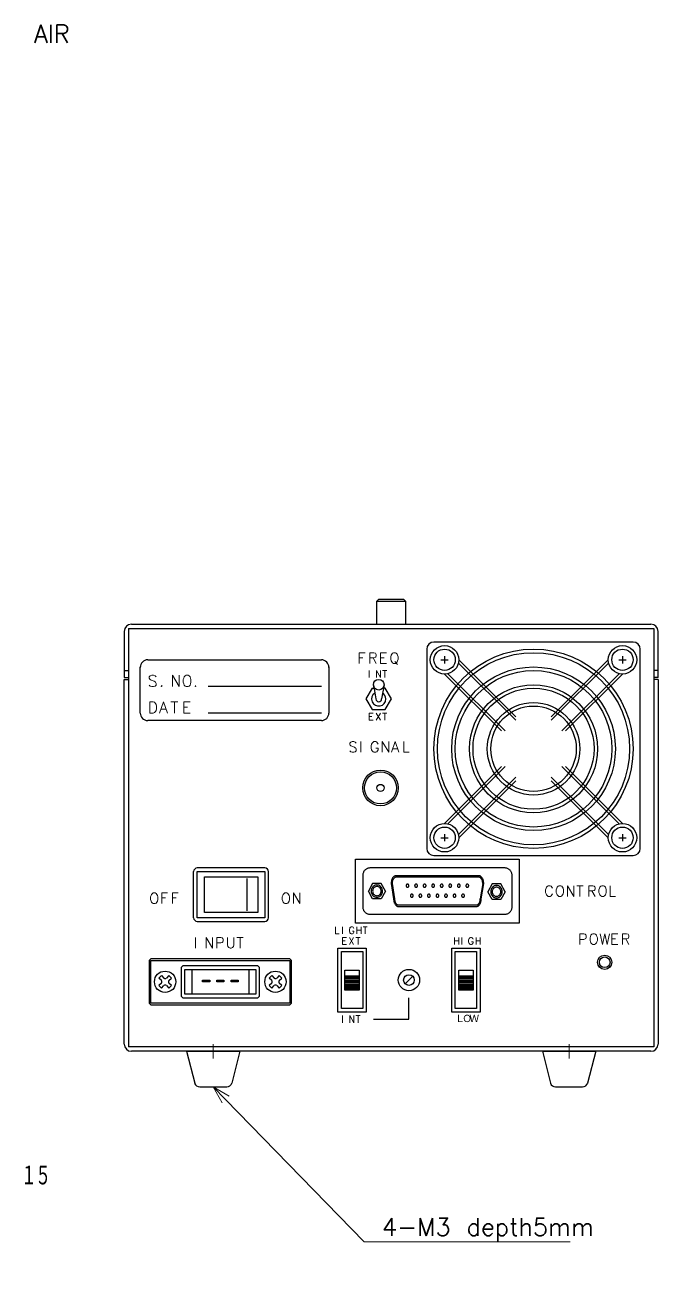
# Model space of a CAD drawing. Header units: millimetres. Extents: x 453 to 1184, y 120 to 532.
# Drawn here: x 1006.2 to 1184.1, y 119.9 to 470.1 of the extents above; entities that cross this region are included whole.
import ezdxf
from ezdxf import colors
from ezdxf.entities.mleader import LeaderData, LeaderLine
from ezdxf.math import Vec2, Vec3

# ---------------------------------------------------------------- set-up
doc = ezdxf.new("R2010")
doc.units = ezdxf.units.MM
doc.layers.get('0').update_dxf_attribs({"lineweight": 30})
doc.layers.add('0 @ 2', color=7, linetype='Continuous', lineweight=30)
doc.layers.add('寸法', color=7, linetype='Continuous', lineweight=15)
doc.styles.add('BIGFONT', font='txt.shx', dxfattribs={"bigfont": 'bigfont'})
doc.styles.get("Standard").update_dxf_attribs({"font": 'txt', "bigfont": 'extfont2.shx'})

# ---------------------------------------------------------------- blocks, each defined once
blk = doc.blocks.new('A$C5E891AED')
for p, q in [((642.5, 83.5), (643, 84)), ((642.5, 83.5), (650.5, 83.5)), ((642.5, 77), (642.5, 83.5)), ((643, 84), (650, 84)), ((650, 84), (650.5, 83.5)), ((650.5, 83.5), (650.5, 77)), ((571.5, 75), (571.5, 62)), ((572.7, 75.8), (572.7, -41.8)), ((572.7, 75.8), (720.3, 75.8)), ((573.5, 77), (719.5, 77)), ((720.3, 75.8), (720.3, -41.8)), ((721.5, 62), (721.5, 75)), ((714.5, 72), (658.5, 72)), ((578.12, 67), (626.88, 67)), ((656.5, 70), (656.5, 14)), ((660.5, 67), (662.5, 67)), ((661.5, 68), (661.5, 66)), ((681.5, 51), (665.5, 67)), ((691.5, 51), (707.5, 67)), ((710.5, 67), (712.5, 67)), ((711.5, 68), (711.5, 66)), ((716.5, 14), (716.5, 70)), ((571.5, 64), (572.7, 64)), ((576, 52), (576, 65)), ((629, 65), (629, 52)), ((681.5, 50), (665.5, 66)), ((691.5, 50), (707.5, 66)), ((721.5, 64), (720.3, 64)), ((571.5, 62), (572.7, 62)), ((571.5, -41), (571.5, 61.5)), ((571.5, 61.5), (572.7, 61.5)), ((641.5, 60), (642.2, 56)), ((644.5, 60), (643.8, 56)), ((677.5, 47), (661.5, 63)), ((678.5, 47), (662.5, 63)), ((694.5, 47), (710.5, 63)), ((695.5, 47), (711.5, 63)), ((721.5, 62), (720.3, 62)), ((721.5, 61.5), (720.3, 61.5)), ((721.5, 61.5), (721.5, -41)), ((626.88, 59.46), (595.08, 59.46)), ((641.2, 59), (639.4, 56)), ((641.2, 59), (641.7, 59)), ((644.8, 59), (644.3, 59)), ((646.6, 56), (644.8, 59)), ((639.4, 56), (641.2, 53)), ((641.2, 53), (644.8, 53)), ((644.8, 53), (646.6, 56)), ((626.88, 49.92), (578.12, 49.92)), ((626.88, 52.04), (595.08, 52.04)), ((661.5, 21), (677.5, 37)), ((662.5, 21), (678.5, 37)), ((710.5, 21), (694.5, 37)), ((711.5, 21), (695.5, 37)), ((665.5, 18), (681.5, 34)), ((665.5, 17), (681.5, 33)), ((707.5, 18), (691.5, 34)), ((707.5, 17), (691.5, 33)), ((661.5, 18), (661.5, 16)), ((711.5, 18), (711.5, 16)), ((660.5, 17), (662.5, 17)), ((710.5, 17), (712.5, 17)), ((636.5, 11), (682.5, 11)), ((636.5, -7), (636.5, 11)), ((658.5, 12), (714.5, 12)), ((682.5, 11), (682.5, -7)), ((591, -5.5), (591, 7.5)), ((611, 8.5), (592, 8.5)), ((592, -5.5), (592, 7.5)), ((592, 7.5), (611, 7.5)), ((611, 7.5), (611, -5.5)), ((612, -5.5), (612, 7.5)), ((678.5, 8.5), (640.5, 8.5)), ((594, -4), (594, 6)), ((594, 6), (609, 6)), ((606, -3.5), (606, 5.5)), ((609, 6), (609, -4)), ((638.5, 6.3333), (638.5, -2.3333)), ((641.3, 4.1667), (640.1, 2)), ((643.7, 4.1667), (641.3, 4.1667)), ((644.9, 2), (643.7, 4.1667)), ((646.5, 4.1667), (647.1842, -0.1666)), ((646.7737, 4.1667), (647.4579, -0.1666)), ((671.1316, 6.3333), (647.8684, 6.3333)), ((671.1316, 5.9), (647.8684, 5.9)), ((672.2263, 4.1667), (671.5421, -0.1666)), ((671.8158, -0.1667), (672.5, 4.1666)), ((674.9, 4), (673.7, 1.8333)), ((677.3, 4), (674.9, 4)), ((678.5, 1.8333), (677.3, 4)), ((680.5, -2.3333), (680.5, 6.3333)), ((641.3, -0.1666), (640.1, 2)), ((644.9, 2), (643.7, -0.1666)), ((674.9, -0.3333), (673.7, 1.8333)), ((678.5, 1.8333), (677.3, -0.3333)), ((643.7, -0.1666), (641.3, -0.1666)), ((648.5526, -1.9), (670.4474, -1.9)), ((648.5526, -2.3333), (670.4474, -2.3333)), ((677.3, -0.3333), (674.9, -0.3333)), ((611, -5.5), (592, -5.5)), ((592, -6.5), (611, -6.5)), ((609, -4), (594, -4)), ((682.5, -7), (636.5, -7)), ((640.5, -4.5), (678.5, -4.5)), ((631.5, -14), (639.5, -14)), ((631.5, -32), (631.5, -14)), ((639.5, -14), (639.5, -32)), ((663.5, -14), (671.5, -14)), ((663.5, -32), (663.5, -14)), ((671.5, -14), (671.5, -32)), ((579, -17), (578.5, -17.5)), ((578.5, -17.5), (578.5, -29.5)), ((618, -17), (579, -17)), ((579, -17.5), (618, -17.5)), ((579, -29.5), (579, -17.5)), ((618.5, -17.5), (618, -17)), ((618, -17.5), (618, -29.5)), ((618.5, -29.5), (618.5, -17.5)), ((632.5, -15), (638.5, -15)), ((632.5, -31), (632.5, -15)), ((638.5, -15), (638.5, -31)), ((664.5, -15), (670.5, -15)), ((664.5, -31), (664.5, -15)), ((670.5, -15), (670.5, -31)), ((588, -19), (587.5, -19.5)), ((587.5, -19.5), (587.5, -27.5)), ((609, -19), (588, -19)), ((588.5, -20), (608.5, -20)), ((588.5, -27), (588.5, -20)), ((590.5, -20), (590.5, -27)), ((606.5, -20), (606.5, -27)), ((608.5, -20), (608.5, -27)), ((609.5, -19.5), (609, -19)), ((609.5, -27.5), (609.5, -19.5)), ((633.5, -25.8), (633.5, -20.2)), ((633.5, -20.2), (637.5, -20.2)), ((637.5, -20.2), (637.5, -25.8)), ((665.5, -25.8), (665.5, -20.2)), ((665.5, -20.2), (669.5, -20.2)), ((669.5, -20.2), (669.5, -25.8)), ((581.2209, -22.4279), (581.928, -21.7208)), ((581.928, -23.135), (581.2209, -22.4279)), ((581.928, -23.8422), (581.2209, -24.5493)), ((581.928, -21.7208), (582.6351, -22.4279)), ((584.0493, -21.7209), (583.3422, -22.428)), ((584.7564, -22.428), (584.0493, -21.7209)), ((584.0493, -23.1351), (584.7564, -22.428)), ((584.7564, -24.5492), (584.0493, -23.8421)), ((593.5, -23), (595.5, -23)), ((593.5, -23.5), (593.5, -23)), ((595.5, -23.5), (593.5, -23.5)), ((595.5, -23), (595.5, -23.5)), ((597.5, -23), (599.5, -23)), ((597.5, -23.5), (597.5, -23)), ((599.5, -23.5), (597.5, -23.5)), ((599.5, -23), (599.5, -23.5)), ((601.5, -23), (603.5, -23)), ((601.5, -23.5), (601.5, -23)), ((603.5, -23.5), (601.5, -23.5)), ((603.5, -23), (603.5, -23.5)), ((612.2209, -22.4279), (612.928, -21.7208)), ((612.928, -23.135), (612.2209, -22.4279)), ((612.928, -23.8422), (612.2209, -24.5493)), ((612.928, -21.7208), (613.6351, -22.4279)), ((615.0493, -21.7209), (614.3422, -22.428)), ((615.7564, -22.428), (615.0493, -21.7209)), ((615.0493, -23.1351), (615.7564, -22.428)), ((615.7564, -24.5492), (615.0493, -23.8421)), ((633.5, -25.8), (633.5, -21.8)), ((633.5, -21.8), (637.5, -21.8)), ((637.5, -22.3), (633.5, -22.3)), ((637.5, -22.7), (633.5, -22.7)), ((637.5, -23.1), (633.5, -23.1)), ((637.5, -23.5), (633.5, -23.5)), ((637.5, -23.9), (633.5, -23.9)), ((637.5, -24.3), (633.5, -24.3)), ((637.5, -21.8), (637.5, -25.8)), ((652.5, -22), (650.5, -24)), ((665.5, -25.8), (665.5, -21.8)), ((665.5, -21.8), (669.5, -21.8)), ((669.5, -22.3), (665.5, -22.3)), ((669.5, -22.7), (665.5, -22.7)), ((669.5, -23.1), (665.5, -23.1)), ((669.5, -23.5), (665.5, -23.5)), ((669.5, -23.9), (665.5, -23.9)), ((669.5, -24.3), (665.5, -24.3)), ((669.5, -21.8), (669.5, -25.8)), ((581.2209, -24.5493), (581.928, -25.2564)), ((581.928, -25.2564), (582.6351, -24.5493)), ((583.3422, -24.5492), (584.0493, -25.2563)), ((584.0493, -25.2563), (584.7564, -24.5492)), ((587.5, -27.5), (588, -28)), ((588, -28), (609, -28)), ((608.5, -27), (588.5, -27)), ((609, -28), (609.5, -27.5)), ((612.2209, -24.5493), (612.928, -25.2564)), ((612.928, -25.2564), (613.6351, -24.5493)), ((614.3422, -24.5492), (615.0493, -25.2563)), ((615.0493, -25.2563), (615.7564, -24.5492)), ((637.5, -24.7), (633.5, -24.7)), ((637.5, -25.1), (633.5, -25.1)), ((637.5, -25.5), (633.5, -25.5)), ((637.5, -25.8), (633.5, -25.8)), ((637.5, -25.8), (633.5, -25.8)), ((651.5, -34), (651.5, -28)), ((669.5, -24.7), (665.5, -24.7)), ((669.5, -25.1), (665.5, -25.1)), ((669.5, -25.5), (665.5, -25.5)), ((669.5, -25.8), (665.5, -25.8)), ((669.5, -25.8), (665.5, -25.8)), ((578.5, -29.5), (579, -30)), ((618, -29.5), (579, -29.5)), ((579, -30), (618, -30)), ((618, -30), (618.5, -29.5)), ((638.5, -31), (632.5, -31)), ((670.5, -31), (664.5, -31)), ((639.5, -32), (631.5, -32)), ((641.5, -34), (651.5, -34)), ((671.5, -32), (663.5, -32)), ((720.3, -41.8), (572.7, -41.8)), ((719.5, -43), (573.5, -43)), ((589, -43), (604, -43)), ((589, -43), (591.3, -52)), ((604, -43), (601.7, -52)), ((689, -43), (704, -43)), ((689, -43), (691.3, -52)), ((704, -43), (701.7, -52)), ((592.7, -53), (600.3, -53)), ((692.7, -53), (700.3, -53))]:
    blk.add_line(p, q)
for points in [[(640.5, 8.5), (640.3257, 8.4918), (640.1527, 8.4671), (639.9823, 8.4262), (639.8159, 8.3693), (639.6548, 8.297), (639.5, 8.2097), (639.3528, 8.1082), (639.2145, 7.9931), (639.0858, 7.8654), (638.9679, 7.726), (638.8617, 7.5761), (638.768, 7.4166), (638.6874, 7.249), (638.6206, 7.0744), (638.5681, 6.8941), (638.5304, 6.7095), (638.5076, 6.5221), (638.5, 6.3333)], [(680.5, 6.3333), (680.4924, 6.5221), (680.4696, 6.7095), (680.4319, 6.8941), (680.3794, 7.0744), (680.3126, 7.249), (680.232, 7.4167), (680.1383, 7.5761), (680.0321, 7.726), (679.9142, 7.8654), (679.7855, 7.9931), (679.6472, 8.1082), (679.5, 8.2097), (679.3452, 8.297), (679.1841, 8.3693), (679.0177, 8.4262), (678.8473, 8.4671), (678.6743, 8.4918), (678.5, 8.5)], [(642.5, 0.2667), (642.7778, 0.2932), (643.0472, 0.3712), (643.3, 0.499), (643.5284, 0.6723), (643.7256, 0.886), (643.8856, 1.1334), (644.0036, 1.4073), (644.0756, 1.6991), (644.1, 2), (644.0756, 2.301), (644.0036, 2.5928), (643.8856, 2.8667), (643.7256, 3.1141), (643.5284, 3.3278), (643.3, 3.5011), (643.0472, 3.6289), (642.7778, 3.7069), (642.5, 3.7334), (642.2222, 3.7069), (641.9528, 3.6289), (641.7, 3.5011), (641.4716, 3.3278), (641.2744, 3.1141), (641.1144, 2.8667), (640.9964, 2.5928), (640.9244, 2.301), (640.9, 2), (640.9244, 1.6991), (640.9964, 1.4073), (641.1144, 1.1334), (641.2744, 0.886), (641.4716, 0.6723), (641.7, 0.499), (641.9528, 0.3712), (642.2222, 0.2932), (642.5, 0.2667)], [(647.8684, 6.3334), (647.7492, 6.3252), (647.6308, 6.3005), (647.5142, 6.2596), (647.4004, 6.2027), (647.2901, 6.1304), (647.1842, 6.0431), (647.0835, 5.9416), (646.9889, 5.8265), (646.9008, 5.6988), (646.8201, 5.5594), (646.7475, 5.4095), (646.6834, 5.25), (646.6282, 5.0824), (646.5825, 4.9078), (646.5466, 4.7275), (646.5208, 4.5429), (646.5052, 4.3555), (646.5, 4.1667)], [(647.8684, 5.9), (647.773, 5.8934), (647.6783, 5.8737), (647.5851, 5.8409), (647.494, 5.7955), (647.4058, 5.7376), (647.3211, 5.6678), (647.2405, 5.5865), (647.1648, 5.4945), (647.0944, 5.3923), (647.0298, 5.2808), (646.9717, 5.1609), (646.9203, 5.0333), (646.8762, 4.8992), (646.8397, 4.7595), (646.811, 4.6153), (646.7903, 4.4677), (646.7779, 4.3178), (646.7737, 4.1667)], [(651.1, 3.0834), (651.1349, 3.085), (651.1694, 3.09), (651.2035, 3.0982), (651.2368, 3.1095), (651.269, 3.124), (651.3, 3.1415), (651.3294, 3.1618), (651.3571, 3.1848), (651.3829, 3.2103), (651.4064, 3.2382), (651.4276, 3.2682), (651.4464, 3.3001), (651.4625, 3.3336), (651.4759, 3.3685), (651.4863, 3.4046), (651.4939, 3.4415), (651.4985, 3.4789), (651.5, 3.5167), (651.4985, 3.5545), (651.4939, 3.5919), (651.4863, 3.6288), (651.4759, 3.6649), (651.4625, 3.6998), (651.4464, 3.7334), (651.4276, 3.7652), (651.4064, 3.7952), (651.3829, 3.8231), (651.3571, 3.8486), (651.3294, 3.8716), (651.3, 3.8919), (651.269, 3.9094), (651.2368, 3.9239), (651.2035, 3.9352), (651.1694, 3.9434), (651.1349, 3.9484), (651.1, 3.95), (651.0651, 3.9484), (651.0306, 3.9434), (650.9965, 3.9352), (650.9632, 3.9239), (650.931, 3.9094), (650.9, 3.8919), (650.8706, 3.8716), (650.8429, 3.8486), (650.8171, 3.8231), (650.7936, 3.7952), (650.7724, 3.7652), (650.7536, 3.7333), (650.7375, 3.6998), (650.7241, 3.6649), (650.7137, 3.6288), (650.7061, 3.5919), (650.7015, 3.5545), (650.7, 3.5167), (650.7015, 3.4789), (650.7061, 3.4415), (650.7137, 3.4046), (650.7241, 3.3685), (650.7375, 3.3336), (650.7536, 3.3), (650.7724, 3.2682), (650.7936, 3.2382), (650.8171, 3.2103), (650.8429, 3.1848), (650.8706, 3.1618), (650.9, 3.1415), (650.931, 3.124), (650.9632, 3.1095), (650.9965, 3.0982), (651.0306, 3.09), (651.0651, 3.085), (651.1, 3.0834)], [(653.5, 3.0834), (653.5349, 3.085), (653.5694, 3.09), (653.6035, 3.0982), (653.6368, 3.1095), (653.669, 3.124), (653.7, 3.1415), (653.7294, 3.1618), (653.7571, 3.1848), (653.7829, 3.2103), (653.8064, 3.2382), (653.8276, 3.2682), (653.8464, 3.3001), (653.8625, 3.3336), (653.8759, 3.3685), (653.8863, 3.4046), (653.8939, 3.4415), (653.8985, 3.4789), (653.9, 3.5167), (653.8985, 3.5545), (653.8939, 3.5919), (653.8863, 3.6288), (653.8759, 3.6649), (653.8625, 3.6998), (653.8464, 3.7334), (653.8276, 3.7652), (653.8064, 3.7952), (653.7829, 3.8231), (653.7571, 3.8486), (653.7294, 3.8716), (653.7, 3.8919), (653.669, 3.9094), (653.6368, 3.9239), (653.6035, 3.9352), (653.5694, 3.9434), (653.5349, 3.9484), (653.5, 3.95), (653.4651, 3.9484), (653.4306, 3.9434), (653.3965, 3.9352), (653.3632, 3.9239), (653.331, 3.9094), (653.3, 3.8919), (653.2706, 3.8716), (653.2429, 3.8486), (653.2171, 3.8231), (653.1936, 3.7952), (653.1724, 3.7652), (653.1536, 3.7333), (653.1375, 3.6998), (653.1241, 3.6649), (653.1137, 3.6288), (653.1061, 3.5919), (653.1015, 3.5545), (653.1, 3.5167), (653.1015, 3.4789), (653.1061, 3.4415), (653.1137, 3.4046), (653.1241, 3.3685), (653.1375, 3.3336), (653.1536, 3.3), (653.1724, 3.2682), (653.1936, 3.2382), (653.2171, 3.2103), (653.2429, 3.1848), (653.2706, 3.1618), (653.3, 3.1415), (653.331, 3.124), (653.3632, 3.1095), (653.3965, 3.0982), (653.4306, 3.09), (653.4651, 3.085), (653.5, 3.0834)], [(655.9, 3.0834), (655.9349, 3.085), (655.9694, 3.09), (656.0035, 3.0982), (656.0368, 3.1095), (656.069, 3.124), (656.1, 3.1415), (656.1294, 3.1618), (656.1571, 3.1848), (656.1829, 3.2103), (656.2064, 3.2382), (656.2276, 3.2682), (656.2464, 3.3001), (656.2625, 3.3336), (656.2759, 3.3685), (656.2863, 3.4046), (656.2939, 3.4415), (656.2985, 3.4789), (656.3, 3.5167), (656.2985, 3.5545), (656.2939, 3.5919), (656.2863, 3.6288), (656.2759, 3.6649), (656.2625, 3.6998), (656.2464, 3.7334), (656.2276, 3.7652), (656.2064, 3.7952), (656.1829, 3.8231), (656.1571, 3.8486), (656.1294, 3.8716), (656.1, 3.8919), (656.069, 3.9094), (656.0368, 3.9239), (656.0035, 3.9352), (655.9694, 3.9434), (655.9349, 3.9484), (655.9, 3.95), (655.8651, 3.9484), (655.8306, 3.9434), (655.7965, 3.9352), (655.7632, 3.9239), (655.731, 3.9094), (655.7, 3.8919), (655.6706, 3.8716), (655.6429, 3.8486), (655.6171, 3.8231), (655.5936, 3.7952), (655.5724, 3.7652), (655.5536, 3.7333), (655.5375, 3.6998), (655.5241, 3.6649), (655.5137, 3.6288), (655.5061, 3.5919), (655.5015, 3.5545), (655.5, 3.5167), (655.5015, 3.4789), (655.5061, 3.4415), (655.5137, 3.4046), (655.5241, 3.3685), (655.5375, 3.3336), (655.5536, 3.3), (655.5724, 3.2682), (655.5936, 3.2382), (655.6171, 3.2103), (655.6429, 3.1848), (655.6706, 3.1618), (655.7, 3.1415), (655.731, 3.124), (655.7632, 3.1095), (655.7965, 3.0982), (655.8306, 3.09), (655.8651, 3.085), (655.9, 3.0834)], [(658.3, 3.0834), (658.3349, 3.085), (658.3694, 3.09), (658.4035, 3.0982), (658.4368, 3.1095), (658.469, 3.124), (658.5, 3.1415), (658.5294, 3.1618), (658.5571, 3.1848), (658.5829, 3.2103), (658.6064, 3.2382), (658.6276, 3.2682), (658.6464, 3.3001), (658.6625, 3.3336), (658.6759, 3.3685), (658.6863, 3.4046), (658.6939, 3.4415), (658.6985, 3.4789), (658.7, 3.5167), (658.6985, 3.5545), (658.6939, 3.5919), (658.6863, 3.6288), (658.6759, 3.6649), (658.6625, 3.6998), (658.6464, 3.7334), (658.6276, 3.7652), (658.6064, 3.7952), (658.5829, 3.8231), (658.5571, 3.8486), (658.5294, 3.8716), (658.5, 3.8919), (658.469, 3.9094), (658.4368, 3.9239), (658.4035, 3.9352), (658.3694, 3.9434), (658.3349, 3.9484), (658.3, 3.95), (658.2651, 3.9484), (658.2306, 3.9434), (658.1965, 3.9352), (658.1632, 3.9239), (658.131, 3.9094), (658.1, 3.8919), (658.0706, 3.8716), (658.0429, 3.8486), (658.0171, 3.8231), (657.9936, 3.7952), (657.9724, 3.7652), (657.9536, 3.7333), (657.9375, 3.6998), (657.9241, 3.6649), (657.9137, 3.6288), (657.9061, 3.5919), (657.9015, 3.5545), (657.9, 3.5167), (657.9015, 3.4789), (657.9061, 3.4415), (657.9137, 3.4046), (657.9241, 3.3685), (657.9375, 3.3336), (657.9536, 3.3), (657.9724, 3.2682), (657.9936, 3.2382), (658.0171, 3.2103), (658.0429, 3.1848), (658.0706, 3.1618), (658.1, 3.1415), (658.131, 3.124), (658.1632, 3.1095), (658.1965, 3.0982), (658.2306, 3.09), (658.2651, 3.085), (658.3, 3.0834)], [(660.7, 3.0834), (660.7349, 3.085), (660.7694, 3.09), (660.8035, 3.0982), (660.8368, 3.1095), (660.869, 3.124), (660.9, 3.1415), (660.9294, 3.1618), (660.9571, 3.1848), (660.9829, 3.2103), (661.0064, 3.2382), (661.0276, 3.2682), (661.0464, 3.3001), (661.0625, 3.3336), (661.0759, 3.3685), (661.0863, 3.4046), (661.0939, 3.4415), (661.0985, 3.4789), (661.1, 3.5167), (661.0985, 3.5545), (661.0939, 3.5919), (661.0863, 3.6288), (661.0759, 3.6649), (661.0625, 3.6998), (661.0464, 3.7334), (661.0276, 3.7652), (661.0064, 3.7952), (660.9829, 3.8231), (660.9571, 3.8486), (660.9294, 3.8716), (660.9, 3.8919), (660.869, 3.9094), (660.8368, 3.9239), (660.8035, 3.9352), (660.7694, 3.9434), (660.7349, 3.9484), (660.7, 3.95), (660.6651, 3.9484), (660.6306, 3.9434), (660.5965, 3.9352), (660.5632, 3.9239), (660.531, 3.9094), (660.5, 3.8919), (660.4706, 3.8716), (660.4429, 3.8486), (660.4171, 3.8231), (660.3936, 3.7952), (660.3724, 3.7652), (660.3536, 3.7333), (660.3375, 3.6998), (660.3241, 3.6649), (660.3137, 3.6288), (660.3061, 3.5919), (660.3015, 3.5545), (660.3, 3.5167), (660.3015, 3.4789), (660.3061, 3.4415), (660.3137, 3.4046), (660.3241, 3.3685), (660.3375, 3.3336), (660.3536, 3.3), (660.3724, 3.2682), (660.3936, 3.2382), (660.4171, 3.2103), (660.4429, 3.1848), (660.4706, 3.1618), (660.5, 3.1415), (660.531, 3.124), (660.5632, 3.1095), (660.5965, 3.0982), (660.6306, 3.09), (660.6651, 3.085), (660.7, 3.0834)], [(663.1, 3.0834), (663.1349, 3.085), (663.1694, 3.09), (663.2035, 3.0982), (663.2368, 3.1095), (663.269, 3.124), (663.3, 3.1415), (663.3294, 3.1618), (663.3571, 3.1848), (663.3829, 3.2103), (663.4064, 3.2382), (663.4276, 3.2682), (663.4464, 3.3001), (663.4625, 3.3336), (663.4759, 3.3685), (663.4863, 3.4046), (663.4939, 3.4415), (663.4985, 3.4789), (663.5, 3.5167), (663.4985, 3.5545), (663.4939, 3.5919), (663.4863, 3.6288), (663.4759, 3.6649), (663.4625, 3.6998), (663.4464, 3.7334), (663.4276, 3.7652), (663.4064, 3.7952), (663.3829, 3.8231), (663.3571, 3.8486), (663.3294, 3.8716), (663.3, 3.8919), (663.269, 3.9094), (663.2368, 3.9239), (663.2035, 3.9352), (663.1694, 3.9434), (663.1349, 3.9484), (663.1, 3.95), (663.0651, 3.9484), (663.0306, 3.9434), (662.9965, 3.9352), (662.9632, 3.9239), (662.931, 3.9094), (662.9, 3.8919), (662.8706, 3.8716), (662.8429, 3.8486), (662.8171, 3.8231), (662.7936, 3.7952), (662.7724, 3.7652), (662.7536, 3.7333), (662.7375, 3.6998), (662.7241, 3.6649), (662.7137, 3.6288), (662.7061, 3.5919), (662.7015, 3.5545), (662.7, 3.5167), (662.7015, 3.4789), (662.7061, 3.4415), (662.7137, 3.4046), (662.7241, 3.3685), (662.7375, 3.3336), (662.7536, 3.3), (662.7724, 3.2682), (662.7936, 3.2382), (662.8171, 3.2103), (662.8429, 3.1848), (662.8706, 3.1618), (662.9, 3.1415), (662.931, 3.124), (662.9632, 3.1095), (662.9965, 3.0982), (663.0306, 3.09), (663.0651, 3.085), (663.1, 3.0834)], [(665.5, 3.0834), (665.5349, 3.085), (665.5694, 3.09), (665.6035, 3.0982), (665.6368, 3.1095), (665.669, 3.124), (665.7, 3.1415), (665.7294, 3.1618), (665.7571, 3.1848), (665.7829, 3.2103), (665.8064, 3.2382), (665.8276, 3.2682), (665.8464, 3.3001), (665.8625, 3.3336), (665.8759, 3.3685), (665.8863, 3.4046), (665.8939, 3.4415), (665.8985, 3.4789), (665.9, 3.5167), (665.8985, 3.5545), (665.8939, 3.5919), (665.8863, 3.6288), (665.8759, 3.6649), (665.8625, 3.6998), (665.8464, 3.7334), (665.8276, 3.7652), (665.8064, 3.7952), (665.7829, 3.8231), (665.7571, 3.8486), (665.7294, 3.8716), (665.7, 3.8919), (665.669, 3.9094), (665.6368, 3.9239), (665.6035, 3.9352), (665.5694, 3.9434), (665.5349, 3.9484), (665.5, 3.95), (665.4651, 3.9484), (665.4306, 3.9434), (665.3965, 3.9352), (665.3632, 3.9239), (665.331, 3.9094), (665.3, 3.8919), (665.2706, 3.8716), (665.2429, 3.8486), (665.2171, 3.8231), (665.1936, 3.7952), (665.1724, 3.7652), (665.1536, 3.7333), (665.1375, 3.6998), (665.1241, 3.6649), (665.1137, 3.6288), (665.1061, 3.5919), (665.1015, 3.5545), (665.1, 3.5167), (665.1015, 3.4789), (665.1061, 3.4415), (665.1137, 3.4046), (665.1241, 3.3685), (665.1375, 3.3336), (665.1536, 3.3), (665.1724, 3.2682), (665.1936, 3.2382), (665.2171, 3.2103), (665.2429, 3.1848), (665.2706, 3.1618), (665.3, 3.1415), (665.331, 3.124), (665.3632, 3.1095), (665.3965, 3.0982), (665.4306, 3.09), (665.4651, 3.085), (665.5, 3.0834)], [(667.9, 3.0834), (667.9349, 3.085), (667.9694, 3.09), (668.0035, 3.0982), (668.0368, 3.1095), (668.069, 3.124), (668.1, 3.1415), (668.1294, 3.1618), (668.1571, 3.1848), (668.1829, 3.2103), (668.2064, 3.2382), (668.2276, 3.2682), (668.2464, 3.3001), (668.2625, 3.3336), (668.2759, 3.3685), (668.2863, 3.4046), (668.2939, 3.4415), (668.2985, 3.4789), (668.3, 3.5167), (668.2985, 3.5545), (668.2939, 3.5919), (668.2863, 3.6288), (668.2759, 3.6649), (668.2625, 3.6998), (668.2464, 3.7334), (668.2276, 3.7652), (668.2064, 3.7952), (668.1829, 3.8231), (668.1571, 3.8486), (668.1294, 3.8716), (668.1, 3.8919), (668.069, 3.9094), (668.0368, 3.9239), (668.0035, 3.9352), (667.9694, 3.9434), (667.9349, 3.9484), (667.9, 3.95), (667.8651, 3.9484), (667.8306, 3.9434), (667.7965, 3.9352), (667.7632, 3.9239), (667.731, 3.9094), (667.7, 3.8919), (667.6706, 3.8716), (667.6429, 3.8486), (667.6171, 3.8231), (667.5936, 3.7952), (667.5724, 3.7652), (667.5536, 3.7333), (667.5375, 3.6998), (667.5241, 3.6649), (667.5137, 3.6288), (667.5061, 3.5919), (667.5015, 3.5545), (667.5, 3.5167), (667.5015, 3.4789), (667.5061, 3.4415), (667.5137, 3.4046), (667.5241, 3.3685), (667.5375, 3.3336), (667.5536, 3.3), (667.5724, 3.2682), (667.5936, 3.2382), (667.6171, 3.2103), (667.6429, 3.1848), (667.6706, 3.1618), (667.7, 3.1415), (667.731, 3.124), (667.7632, 3.1095), (667.7965, 3.0982), (667.8306, 3.09), (667.8651, 3.085), (667.9, 3.0834)], [(672.5, 4.1667), (672.4948, 4.3555), (672.4792, 4.5429), (672.4534, 4.7275), (672.4175, 4.9078), (672.3718, 5.0824), (672.3166, 5.2501), (672.2525, 5.4095), (672.1799, 5.5594), (672.0992, 5.6988), (672.0111, 5.8265), (671.9165, 5.9416), (671.8158, 6.0431), (671.7099, 6.1304), (671.5996, 6.2027), (671.4858, 6.2596), (671.3692, 6.3005), (671.2508, 6.3252), (671.1316, 6.3334)], [(672.2263, 4.1667), (672.2221, 4.3178), (672.2097, 4.4677), (672.189, 4.6153), (672.1603, 4.7595), (672.1238, 4.8992), (672.0797, 5.0334), (672.0283, 5.1609), (671.9702, 5.2808), (671.9056, 5.3923), (671.8352, 5.4945), (671.7595, 5.5865), (671.6789, 5.6678), (671.5942, 5.7376), (671.506, 5.7955), (671.4149, 5.8409), (671.3217, 5.8737), (671.227, 5.8934), (671.1316, 5.9)], [(676.1, 0.1), (676.3778, 0.1265), (676.6472, 0.2045), (676.9, 0.3323), (677.1284, 0.5056), (677.3256, 0.7193), (677.4856, 0.9667), (677.6036, 1.2406), (677.6756, 1.5324), (677.7, 1.8333), (677.6756, 2.1343), (677.6036, 2.4261), (677.4856, 2.7), (677.3256, 2.9474), (677.1284, 3.1611), (676.9, 3.3344), (676.6472, 3.4622), (676.3778, 3.5402), (676.1, 3.5667), (675.8222, 3.5402), (675.5528, 3.4622), (675.3, 3.3344), (675.0716, 3.1611), (674.8744, 2.9474), (674.7144, 2.7), (674.5964, 2.4261), (674.5244, 2.1343), (674.5, 1.8333), (674.5244, 1.5324), (674.5964, 1.2406), (674.7144, 0.9667), (674.8744, 0.7193), (675.0716, 0.5056), (675.3, 0.3323), (675.5528, 0.2045), (675.8222, 0.1265), (676.1, 0.1)], [(642.5, 0.7001), (642.7084, 0.7198), (642.9104, 0.7785), (643.1, 0.8743), (643.2714, 1.0043), (643.4192, 1.1644), (643.5392, 1.3501), (643.6276, 1.5555), (643.6818, 1.7743), (643.7, 2), (643.6818, 2.2258), (643.6276, 2.4446), (643.5392, 2.65), (643.4192, 2.8357), (643.2714, 2.9958), (643.1, 3.1258), (642.9104, 3.2216), (642.7084, 3.2803), (642.5, 3.3), (642.2916, 3.2803), (642.0896, 3.2216), (641.9, 3.1258), (641.7286, 2.9958), (641.5808, 2.8357), (641.4608, 2.65), (641.3724, 2.4446), (641.3182, 2.2258), (641.3, 2), (641.3182, 1.7743), (641.3724, 1.5555), (641.4608, 1.3501), (641.5808, 1.1644), (641.7286, 1.0043), (641.9, 0.8743), (642.0896, 0.7785), (642.2916, 0.7198), (642.5, 0.7001)], [(652.3, 0.2667), (652.3349, 0.2683), (652.3694, 0.2733), (652.4035, 0.2815), (652.4368, 0.2928), (652.469, 0.3073), (652.5, 0.3248), (652.5294, 0.3451), (652.5571, 0.3681), (652.5829, 0.3936), (652.6064, 0.4215), (652.6276, 0.4515), (652.6464, 0.4834), (652.6625, 0.5169), (652.6759, 0.5518), (652.6863, 0.5879), (652.6939, 0.6248), (652.6985, 0.6622), (652.7, 0.7), (652.6985, 0.7378), (652.6939, 0.7752), (652.6863, 0.8121), (652.6759, 0.8482), (652.6625, 0.8831), (652.6464, 0.9167), (652.6276, 0.9485), (652.6064, 0.9785), (652.5829, 1.0064), (652.5571, 1.0319), (652.5294, 1.0549), (652.5, 1.0752), (652.469, 1.0927), (652.4368, 1.1072), (652.4035, 1.1185), (652.3694, 1.1267), (652.3349, 1.1317), (652.3, 1.1333), (652.2651, 1.1317), (652.2306, 1.1267), (652.1965, 1.1185), (652.1632, 1.1072), (652.131, 1.0927), (652.1, 1.0752), (652.0706, 1.0549), (652.0429, 1.0319), (652.0171, 1.0064), (651.9936, 0.9785), (651.9724, 0.9485), (651.9536, 0.9166), (651.9375, 0.8831), (651.9241, 0.8482), (651.9137, 0.8121), (651.9061, 0.7752), (651.9015, 0.7378), (651.9, 0.7), (651.9015, 0.6622), (651.9061, 0.6248), (651.9137, 0.5879), (651.9241, 0.5518), (651.9375, 0.5169), (651.9536, 0.4833), (651.9724, 0.4515), (651.9936, 0.4215), (652.0171, 0.3936), (652.0429, 0.3681), (652.0706, 0.3451), (652.1, 0.3248), (652.131, 0.3073), (652.1632, 0.2928), (652.1965, 0.2815), (652.2306, 0.2733), (652.2651, 0.2683), (652.3, 0.2667)], [(654.7, 0.2667), (654.7349, 0.2683), (654.7694, 0.2733), (654.8035, 0.2815), (654.8368, 0.2928), (654.869, 0.3073), (654.9, 0.3248), (654.9294, 0.3451), (654.9571, 0.3681), (654.9829, 0.3936), (655.0064, 0.4215), (655.0276, 0.4515), (655.0464, 0.4834), (655.0625, 0.5169), (655.0759, 0.5518), (655.0863, 0.5879), (655.0939, 0.6248), (655.0985, 0.6622), (655.1, 0.7), (655.0985, 0.7378), (655.0939, 0.7752), (655.0863, 0.8121), (655.0759, 0.8482), (655.0625, 0.8831), (655.0464, 0.9167), (655.0276, 0.9485), (655.0064, 0.9785), (654.9829, 1.0064), (654.9571, 1.0319), (654.9294, 1.0549), (654.9, 1.0752), (654.869, 1.0927), (654.8368, 1.1072), (654.8035, 1.1185), (654.7694, 1.1267), (654.7349, 1.1317), (654.7, 1.1333), (654.6651, 1.1317), (654.6306, 1.1267), (654.5965, 1.1185), (654.5632, 1.1072), (654.531, 1.0927), (654.5, 1.0752), (654.4706, 1.0549), (654.4429, 1.0319), (654.4171, 1.0064), (654.3936, 0.9785), (654.3724, 0.9485), (654.3536, 0.9166), (654.3375, 0.8831), (654.3241, 0.8482), (654.3137, 0.8121), (654.3061, 0.7752), (654.3015, 0.7378), (654.3, 0.7), (654.3015, 0.6622), (654.3061, 0.6248), (654.3137, 0.5879), (654.3241, 0.5518), (654.3375, 0.5169), (654.3536, 0.4833), (654.3724, 0.4515), (654.3936, 0.4215), (654.4171, 0.3936), (654.4429, 0.3681), (654.4706, 0.3451), (654.5, 0.3248), (654.531, 0.3073), (654.5632, 0.2928), (654.5965, 0.2815), (654.6306, 0.2733), (654.6651, 0.2683), (654.7, 0.2667)], [(657.1, 0.2667), (657.1349, 0.2683), (657.1694, 0.2733), (657.2035, 0.2815), (657.2368, 0.2928), (657.269, 0.3073), (657.3, 0.3248), (657.3294, 0.3451), (657.3571, 0.3681), (657.3829, 0.3936), (657.4064, 0.4215), (657.4276, 0.4515), (657.4464, 0.4834), (657.4625, 0.5169), (657.4759, 0.5518), (657.4863, 0.5879), (657.4939, 0.6248), (657.4985, 0.6622), (657.5, 0.7), (657.4985, 0.7378), (657.4939, 0.7752), (657.4863, 0.8121), (657.4759, 0.8482), (657.4625, 0.8831), (657.4464, 0.9167), (657.4276, 0.9485), (657.4064, 0.9785), (657.3829, 1.0064), (657.3571, 1.0319), (657.3294, 1.0549), (657.3, 1.0752), (657.269, 1.0927), (657.2368, 1.1072), (657.2035, 1.1185), (657.1694, 1.1267), (657.1349, 1.1317), (657.1, 1.1333), (657.0651, 1.1317), (657.0306, 1.1267), (656.9965, 1.1185), (656.9632, 1.1072), (656.931, 1.0927), (656.9, 1.0752), (656.8706, 1.0549), (656.8429, 1.0319), (656.8171, 1.0064), (656.7936, 0.9785), (656.7724, 0.9485), (656.7536, 0.9166), (656.7375, 0.8831), (656.7241, 0.8482), (656.7137, 0.8121), (656.7061, 0.7752), (656.7015, 0.7378), (656.7, 0.7), (656.7015, 0.6622), (656.7061, 0.6248), (656.7137, 0.5879), (656.7241, 0.5518), (656.7375, 0.5169), (656.7536, 0.4833), (656.7724, 0.4515), (656.7936, 0.4215), (656.8171, 0.3936), (656.8429, 0.3681), (656.8706, 0.3451), (656.9, 0.3248), (656.931, 0.3073), (656.9632, 0.2928), (656.9965, 0.2815), (657.0306, 0.2733), (657.0651, 0.2683), (657.1, 0.2667)], [(659.5, 0.2667), (659.5349, 0.2683), (659.5694, 0.2733), (659.6035, 0.2815), (659.6368, 0.2928), (659.669, 0.3073), (659.7, 0.3248), (659.7294, 0.3451), (659.7571, 0.3681), (659.7829, 0.3936), (659.8064, 0.4215), (659.8276, 0.4515), (659.8464, 0.4834), (659.8625, 0.5169), (659.8759, 0.5518), (659.8863, 0.5879), (659.8939, 0.6248), (659.8985, 0.6622), (659.9, 0.7), (659.8985, 0.7378), (659.8939, 0.7752), (659.8863, 0.8121), (659.8759, 0.8482), (659.8625, 0.8831), (659.8464, 0.9167), (659.8276, 0.9485), (659.8064, 0.9785), (659.7829, 1.0064), (659.7571, 1.0319), (659.7294, 1.0549), (659.7, 1.0752), (659.669, 1.0927), (659.6368, 1.1072), (659.6035, 1.1185), (659.5694, 1.1267), (659.5349, 1.1317), (659.5, 1.1333), (659.4651, 1.1317), (659.4306, 1.1267), (659.3965, 1.1185), (659.3632, 1.1072), (659.331, 1.0927), (659.3, 1.0752), (659.2706, 1.0549), (659.2429, 1.0319), (659.2171, 1.0064), (659.1936, 0.9785), (659.1724, 0.9485), (659.1536, 0.9166), (659.1375, 0.8831), (659.1241, 0.8482), (659.1137, 0.8121), (659.1061, 0.7752), (659.1015, 0.7378), (659.1, 0.7), (659.1015, 0.6622), (659.1061, 0.6248), (659.1137, 0.5879), (659.1241, 0.5518), (659.1375, 0.5169), (659.1536, 0.4833), (659.1724, 0.4515), (659.1936, 0.4215), (659.2171, 0.3936), (659.2429, 0.3681), (659.2706, 0.3451), (659.3, 0.3248), (659.331, 0.3073), (659.3632, 0.2928), (659.3965, 0.2815), (659.4306, 0.2733), (659.4651, 0.2683), (659.5, 0.2667)], [(661.9, 0.2667), (661.9349, 0.2683), (661.9694, 0.2733), (662.0035, 0.2815), (662.0368, 0.2928), (662.069, 0.3073), (662.1, 0.3248), (662.1294, 0.3451), (662.1571, 0.3681), (662.1829, 0.3936), (662.2064, 0.4215), (662.2276, 0.4515), (662.2464, 0.4834), (662.2625, 0.5169), (662.2759, 0.5518), (662.2863, 0.5879), (662.2939, 0.6248), (662.2985, 0.6622), (662.3, 0.7), (662.2985, 0.7378), (662.2939, 0.7752), (662.2863, 0.8121), (662.2759, 0.8482), (662.2625, 0.8831), (662.2464, 0.9167), (662.2276, 0.9485), (662.2064, 0.9785), (662.1829, 1.0064), (662.1571, 1.0319), (662.1294, 1.0549), (662.1, 1.0752), (662.069, 1.0927), (662.0368, 1.1072), (662.0035, 1.1185), (661.9694, 1.1267), (661.9349, 1.1317), (661.9, 1.1333), (661.8651, 1.1317), (661.8306, 1.1267), (661.7965, 1.1185), (661.7632, 1.1072), (661.731, 1.0927), (661.7, 1.0752), (661.6706, 1.0549), (661.6429, 1.0319), (661.6171, 1.0064), (661.5936, 0.9785), (661.5724, 0.9485), (661.5536, 0.9166), (661.5375, 0.8831), (661.5241, 0.8482), (661.5137, 0.8121), (661.5061, 0.7752), (661.5015, 0.7378), (661.5, 0.7), (661.5015, 0.6622), (661.5061, 0.6248), (661.5137, 0.5879), (661.5241, 0.5518), (661.5375, 0.5169), (661.5536, 0.4833), (661.5724, 0.4515), (661.5936, 0.4215), (661.6171, 0.3936), (661.6429, 0.3681), (661.6706, 0.3451), (661.7, 0.3248), (661.731, 0.3073), (661.7632, 0.2928), (661.7965, 0.2815), (661.8306, 0.2733), (661.8651, 0.2683), (661.9, 0.2667)], [(664.3, 0.2667), (664.3349, 0.2683), (664.3694, 0.2733), (664.4035, 0.2815), (664.4368, 0.2928), (664.469, 0.3073), (664.5, 0.3248), (664.5294, 0.3451), (664.5571, 0.3681), (664.5829, 0.3936), (664.6064, 0.4215), (664.6276, 0.4515), (664.6464, 0.4834), (664.6625, 0.5169), (664.6759, 0.5518), (664.6863, 0.5879), (664.6939, 0.6248), (664.6985, 0.6622), (664.7, 0.7), (664.6985, 0.7378), (664.6939, 0.7752), (664.6863, 0.8121), (664.6759, 0.8482), (664.6625, 0.8831), (664.6464, 0.9167), (664.6276, 0.9485), (664.6064, 0.9785), (664.5829, 1.0064), (664.5571, 1.0319), (664.5294, 1.0549), (664.5, 1.0752), (664.469, 1.0927), (664.4368, 1.1072), (664.4035, 1.1185), (664.3694, 1.1267), (664.3349, 1.1317), (664.3, 1.1333), (664.2651, 1.1317), (664.2306, 1.1267), (664.1965, 1.1185), (664.1632, 1.1072), (664.131, 1.0927), (664.1, 1.0752), (664.0706, 1.0549), (664.0429, 1.0319), (664.0171, 1.0064), (663.9936, 0.9785), (663.9724, 0.9485), (663.9536, 0.9166), (663.9375, 0.8831), (663.9241, 0.8482), (663.9137, 0.8121), (663.9061, 0.7752), (663.9015, 0.7378), (663.9, 0.7), (663.9015, 0.6622), (663.9061, 0.6248), (663.9137, 0.5879), (663.9241, 0.5518), (663.9375, 0.5169), (663.9536, 0.4833), (663.9724, 0.4515), (663.9936, 0.4215), (664.0171, 0.3936), (664.0429, 0.3681), (664.0706, 0.3451), (664.1, 0.3248), (664.131, 0.3073), (664.1632, 0.2928), (664.1965, 0.2815), (664.2306, 0.2733), (664.2651, 0.2683), (664.3, 0.2667)], [(666.7, 0.2667), (666.7349, 0.2683), (666.7694, 0.2733), (666.8035, 0.2815), (666.8368, 0.2928), (666.869, 0.3073), (666.9, 0.3248), (666.9294, 0.3451), (666.9571, 0.3681), (666.9829, 0.3936), (667.0064, 0.4215), (667.0276, 0.4515), (667.0464, 0.4834), (667.0625, 0.5169), (667.0759, 0.5518), (667.0863, 0.5879), (667.0939, 0.6248), (667.0985, 0.6622), (667.1, 0.7), (667.0985, 0.7378), (667.0939, 0.7752), (667.0863, 0.8121), (667.0759, 0.8482), (667.0625, 0.8831), (667.0464, 0.9167), (667.0276, 0.9485), (667.0064, 0.9785), (666.9829, 1.0064), (666.9571, 1.0319), (666.9294, 1.0549), (666.9, 1.0752), (666.869, 1.0927), (666.8368, 1.1072), (666.8035, 1.1185), (666.7694, 1.1267), (666.7349, 1.1317), (666.7, 1.1333), (666.6651, 1.1317), (666.6306, 1.1267), (666.5965, 1.1185), (666.5632, 1.1072), (666.531, 1.0927), (666.5, 1.0752), (666.4706, 1.0549), (666.4429, 1.0319), (666.4171, 1.0064), (666.3936, 0.9785), (666.3724, 0.9485), (666.3536, 0.9166), (666.3375, 0.8831), (666.3241, 0.8482), (666.3137, 0.8121), (666.3061, 0.7752), (666.3015, 0.7378), (666.3, 0.7), (666.3015, 0.6622), (666.3061, 0.6248), (666.3137, 0.5879), (666.3241, 0.5518), (666.3375, 0.5169), (666.3536, 0.4833), (666.3724, 0.4515), (666.3936, 0.4215), (666.4171, 0.3936), (666.4429, 0.3681), (666.4706, 0.3451), (666.5, 0.3248), (666.531, 0.3073), (666.5632, 0.2928), (666.5965, 0.2815), (666.6306, 0.2733), (666.6651, 0.2683), (666.7, 0.2667)], [(676.1, 0.5334), (676.3084, 0.5531), (676.5104, 0.6118), (676.7, 0.7076), (676.8714, 0.8376), (677.0192, 0.9977), (677.1392, 1.1834), (677.2276, 1.3888), (677.2818, 1.6076), (677.3, 1.8333), (677.2818, 2.0591), (677.2276, 2.2779), (677.1392, 2.4833), (677.0192, 2.669), (676.8714, 2.8291), (676.7, 2.9591), (676.5104, 3.0549), (676.3084, 3.1136), (676.1, 3.1333), (675.8916, 3.1136), (675.6896, 3.0549), (675.5, 2.9591), (675.3286, 2.8291), (675.1808, 2.669), (675.0608, 2.4833), (674.9724, 2.2779), (674.9182, 2.0591), (674.9, 1.8333), (674.9182, 1.6076), (674.9724, 1.3888), (675.0608, 1.1834), (675.1808, 0.9977), (675.3286, 0.8376), (675.5, 0.7076), (675.6896, 0.6118), (675.8916, 0.5531), (676.1, 0.5334)], [(638.5, -2.3333), (638.5076, -2.5221), (638.5304, -2.7095), (638.5681, -2.8941), (638.6206, -3.0744), (638.6874, -3.249), (638.768, -3.4167), (638.8617, -3.5761), (638.9679, -3.726), (639.0858, -3.8654), (639.2145, -3.9931), (639.3528, -4.1082), (639.5, -4.2097), (639.6548, -4.297), (639.8159, -4.3693), (639.9823, -4.4262), (640.1527, -4.4671), (640.3257, -4.4918), (640.5, -4.5)], [(647.1842, -0.1667), (647.1894, -0.3555), (647.205, -0.5429), (647.2308, -0.7275), (647.2667, -0.9078), (647.3124, -1.0824), (647.3676, -1.2501), (647.4317, -1.4095), (647.5044, -1.5594), (647.585, -1.6988), (647.6731, -1.8265), (647.7677, -1.9416), (647.8684, -2.0431), (647.9743, -2.1304), (648.0846, -2.2027), (648.1984, -2.2596), (648.315, -2.3005), (648.4334, -2.3252), (648.5526, -2.3334)], [(647.4579, -0.1667), (647.4621, -0.3178), (647.4745, -0.4677), (647.4953, -0.6153), (647.5239, -0.7595), (647.5605, -0.8992), (647.6045, -1.0334), (647.6559, -1.1609), (647.714, -1.2808), (647.7786, -1.3923), (647.849, -1.4945), (647.9247, -1.5865), (648.0053, -1.6678), (648.09, -1.7376), (648.1782, -1.7955), (648.2693, -1.8409), (648.3625, -1.8737), (648.4572, -1.8934), (648.5526, -1.9)], [(670.4474, -2.3334), (670.5666, -2.3252), (670.685, -2.3005), (670.8016, -2.2596), (670.9154, -2.2027), (671.0257, -2.1304), (671.1316, -2.0431), (671.2323, -1.9416), (671.3269, -1.8265), (671.415, -1.6988), (671.4956, -1.5594), (671.5683, -1.4095), (671.6324, -1.25), (671.6876, -1.0824), (671.7333, -0.9078), (671.7692, -0.7275), (671.795, -0.5429), (671.8106, -0.3555), (671.8158, -0.1667)], [(670.4474, -1.9), (670.5428, -1.8934), (670.6375, -1.8737), (670.7307, -1.8409), (670.8218, -1.7955), (670.91, -1.7376), (670.9947, -1.6678), (671.0753, -1.5865), (671.151, -1.4945), (671.2214, -1.3923), (671.286, -1.2808), (671.3441, -1.1609), (671.3955, -1.0333), (671.4395, -0.8992), (671.4761, -0.7595), (671.5047, -0.6153), (671.5255, -0.4677), (671.5379, -0.3178), (671.5421, -0.1667)], [(678.5, -4.5), (678.6743, -4.4918), (678.8473, -4.4671), (679.0177, -4.4262), (679.1841, -4.3693), (679.3452, -4.297), (679.5, -4.2097), (679.6472, -4.1082), (679.7855, -3.9931), (679.9142, -3.8654), (680.0321, -3.726), (680.1383, -3.5761), (680.232, -3.4166), (680.3126, -3.249), (680.3794, -3.0744), (680.4319, -2.8941), (680.4696, -2.7095), (680.4924, -2.5221), (680.5, -2.3333)]]:
    blk.add_lwpolyline(points)
for centre, radius in [((661.5, 67), 4), ((711.5, 67), 4), ((686.5, 42), 28), ((661.5, 67), 3), ((686.5, 42), 27), ((711.5, 67), 3), ((686.5, 42), 23), ((686.5, 42), 22), ((643, 60), 1.5), ((686.5, 42), 18), ((686.5, 42), 17), ((686.5, 42), 13), ((686.5, 42), 12), ((643.5, 31), 5), ((643.5, 31), 4.5), ((643.5, 31), 4.5), ((643.5, 31), 1), ((661.5, 17), 4), ((661.5, 17), 3), ((711.5, 17), 4), ((711.5, 17), 3), ((706.5, -18), 2), ((706.5, -18), 1.5), ((582.9886, -23.4886), 3), ((613.9886, -23.4886), 3), ((651.5, -23), 3), ((651.5, -23), 1.5)]:
    blk.add_circle(centre, radius)
for centre, radius, start, end in [((573.5, 75), 2, 90, 180), ((719.5, 75), 2, 0, 90), ((658.5, 70), 2, 90, 180), ((714.5, 70), 2, 0, 90), ((578.12, 64.88), 2.12, 90, 180), ((626.88, 64.88), 2.12, 0, 90), ((643, 56), 2, 123.7, 0), ((643, 56), 2, 0, 56.3), ((643, 56), 0.8, 180, 0), ((578.12, 52.04), 2.12, 180, 270), ((626.88, 52.04), 2.12, 270, 0), ((658.5, 14), 2, 180, 270), ((714.5, 14), 2, 270, 0), ((592, 7.5), 1, 90, 180), ((611, 7.5), 1, 0, 90), ((592, -5.5), 1, 180, 270), ((611, -5.5), 1, 270, 0), ((581.5744, -23.4886), 0.5, 0, 45), ((581.5744, -23.4886), 0.5, 315, 0), ((582.9886, -22.0744), 0.5, 225, 315), ((582.9886, -24.9028), 0.5, 45, 135), ((584.4028, -23.4886), 0.5, 135, 225), ((612.5744, -23.4886), 0.5, 0, 45), ((612.5744, -23.4886), 0.5, 315, 0), ((613.9886, -22.0744), 0.5, 225, 315), ((613.9886, -24.9028), 0.5, 45, 135), ((615.4028, -23.4886), 0.5, 135, 225), ((573.5, -41), 2, 180, 270), ((719.5, -41), 2, 270, 0), ((592.7, -51.5), 1.5, 199, 270), ((600.3, -51.5), 1.5, 270, 342), ((692.7, -51.5), 1.5, 199, 270), ((700.3, -51.5), 1.5, 270, 342)]:
    blk.add_arc(centre, radius, start, end)
for s, height, p in [('F', 3, (637, 66)), ('R', 3, (640, 66)), ('E', 3, (643, 66)), ('Q', 3, (646, 66)), ('I', 2, (640, 62)), ('N', 2, (642, 62)), ('T', 2, (644, 62)), ('S', 3.18, (578.12, 59.46)), ('.', 3.18, (581.3, 59.46)), ('N', 3.18, (584.48, 59.46)), ('O', 3.18, (587.66, 59.46)), ('.', 3.18, (590.84, 59.46)), ('D', 3.18, (578.12, 52.04)), ('A', 3.18, (581.3, 52.04)), ('T', 3.18, (584.48, 52.04)), ('E', 3.18, (587.66, 52.04)), ('E', 2, (640, 50)), ('X', 2, (642, 50)), ('T', 2, (644, 50)), ('S', 3, (634.5, 41)), ('I', 3, (637.5, 41)), ('G', 3, (640.5, 41)), ('N', 3, (643.5, 41)), ('A', 3, (646.5, 41)), ('L', 3, (649.5, 41)), ('O', 3, (578.5, -1.5)), ('F', 3, (581.5, -1.5)), ('F', 3, (584.5, -1.5)), ('O', 3, (615.5, -1.5)), ('N', 3, (618.5, -1.5)), ('C', 3, (689.5, 0.5)), ('O', 3, (692.5, 0.5)), ('N', 3, (695.5, 0.5)), ('T', 3, (698.5, 0.5)), ('R', 3, (701.5, 0.5)), ('O', 3, (704.5, 0.5)), ('L', 3, (707.5, 0.5)), ('L', 2, (630.5, -10)), ('I', 2, (632.5, -10)), ('G', 2, (634.5, -10)), ('H', 2, (636.5, -10)), ('T', 2, (638.5, -10)), ('P', 3, (699, -13)), ('O', 3, (702, -13)), ('W', 3, (705, -13)), ('E', 3, (708, -13)), ('R', 3, (711, -13)), ('I', 3, (591, -14)), ('N', 3, (594, -14)), ('P', 3, (597, -14)), ('U', 3, (600, -14)), ('T', 3, (603, -14)), ('E', 2, (632.5, -13)), ('X', 2, (634.5, -13)), ('T', 2, (636.5, -13)), ('H', 2, (664, -13)), ('I', 2, (666, -13)), ('G', 2, (668, -13)), ('H', 2, (670, -13)), ('I', 2, (632.5, -35)), ('N', 2, (634.5, -35)), ('T', 2, (636.5, -35))]:
    blk.add_text(s, height=height).set_placement(p)
at = {"style": 'BIGFONT'}
for s, p in [('Ｌ', (664.5, -35)), ('Ｏ', (666.5, -35)), ('Ｗ', (668.5, -35))]:
    blk.add_text(s, height=2, dxfattribs=at).set_placement(p)
blk = doc.blocks.new('_Open30')
at = {"lineweight": -2}
for p, q in [((-1, 0.268), (0, 0)), ((0, 0), (-1, -0.268)), ((0, 0), (-1, 0))]:
    blk.add_line(p, q, dxfattribs=at)
blk = doc.blocks.new('A$C26EB5CF7')
for p, q in [((596.5, -41), (596.5, -45)), ((696.5, -41), (696.5, -45))]:
    blk.add_line(p, q)
at = {"style": 'BIGFONT', "width": 0.666}
for s, p in [('１', (542.5, -81)), ('５', (546.5, -81))]:
    blk.add_text(s, height=6, dxfattribs=at).set_placement(p)
at = {"layer": '0 @ 2', "insert": (546.15, 245.43), "char_height": 5, "attachment_point": 1}
blk.add_mtext('AIR', dxfattribs=at)
at = {"layer": '0 @ 2'}
ml = blk.add_multileader_mtext('Standard', dxfattribs=at)
ml.set_content('4-M3 depth5mm', color=256)
ml.set_leader_properties(lineweight=15)
ml.set_arrow_properties(name='OPEN30')
ml.build(insert=Vec2(0, 0))
ml.multileader.update_dxf_attribs({"text_left_attachment_type": 6, "text_right_attachment_type": 6, "dogleg_length": 1.5, "arrow_head_size": 5, "scale": 2})
ctx = ml.context
ctx.base_point, ctx.scale, ctx.char_height, ctx.arrow_head_size, ctx.plane_origin = Vec3(641.93, -96.53), 2, 5, 5, Vec3(596.5, -53)
ctx.left_attachment, ctx.right_attachment = 6, 6
notes = []
notes.append((ctx, [(0, (1, 1, 0), (638.93, -96.53), (1, 0), 3, [(0, [(596.5, -53)], 0, [])])]))
ctx.mtext.insert, ctx.mtext.flow_direction = Vec3(643.93, -89.87), 5
for ctx, leaders in notes:
    for number, flags, end, landing, length, lines in leaders:
        leader = LeaderData()
        leader.index, (leader.has_last_leader_line, leader.has_dogleg_vector, leader.attachment_direction) = number, flags
        leader.last_leader_point, leader.dogleg_vector, leader.dogleg_length = Vec3(end), Vec3(landing), length
        for number, points, colour, breaks in lines:
            line = LeaderLine()
            line.index, line.vertices, line.color, line.breaks = number, Vec3.list(points), colors.encode_raw_color(colour), breaks
            leader.lines.append(line)
        ctx.leaders.append(leader)

msp = doc.modelspace()

# ---------------------------------------------------------------- block references
msp.add_blockref('A$C5E891AED', (462.6, 224.7))
at = {"layer": '寸法'}
msp.add_blockref('A$C26EB5CF7', (462.6, 224.7), dxfattribs=at)

doc.saveas('drawing.dxf')
